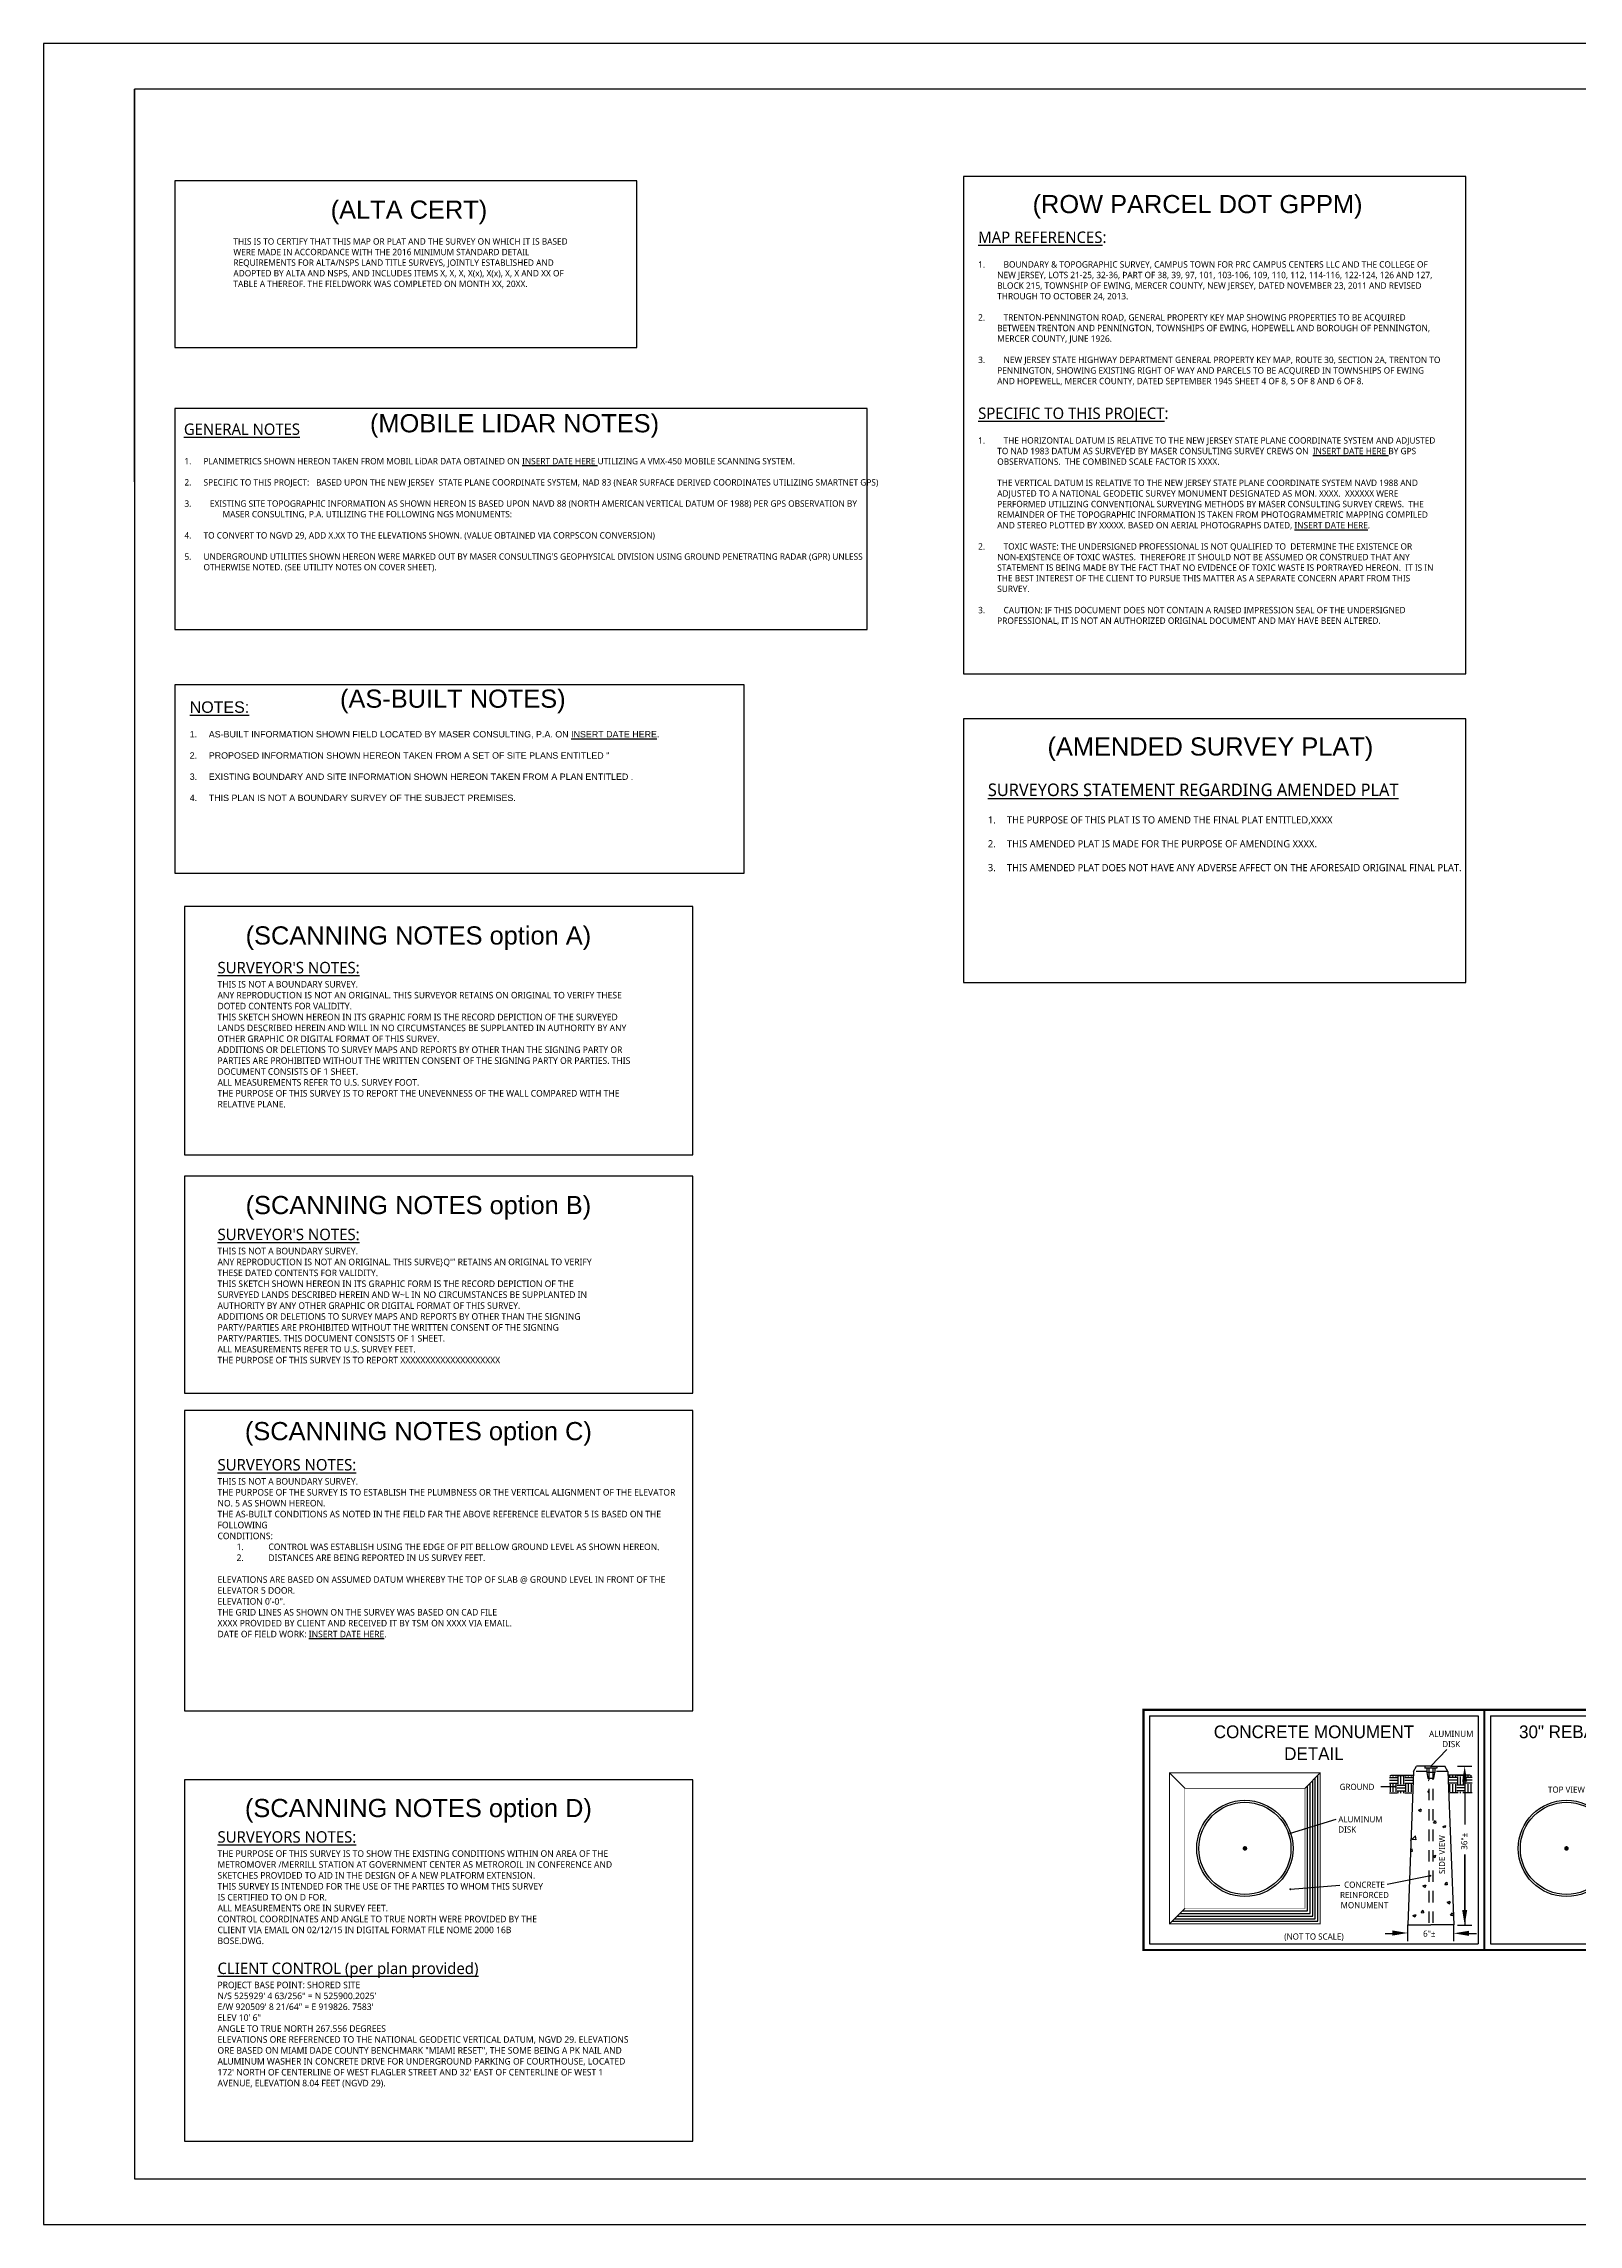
# Paper-space layout 'SURVEY NOTES PG 2' of a CAD drawing. Extents: x 0 to 36, y 0 to 24.
# Drawn here: x 0 to 16.89, y 0 to 24 of the extents above; entities that cross this region are included whole.
import ezdxf
from ezdxf.enums import TextEntityAlignment as Align

# ---------------------------------------------------------------- set-up
doc = ezdxf.new("R2010")
doc.units = 0
doc.header["$MEASUREMENT"] = 0
doc.linetypes.add('HIDDEN', pattern=[0.375, 0.25, -0.125])
doc.linetypes.add('HIDDEN2', pattern=[0.1875, 0.125, -0.0625])
doc.layers.add('G-ANNO-GENL-GEOM', color=1, linetype='Continuous')
doc.layers.add('G-ANNO-GENL-TEXT', color=9, linetype='Continuous')
doc.layers.get('0').freeze()
doc.styles.get("Standard").update_dxf_attribs({"font": 'arial.ttf'})
doc.styles.add('Tblock-Text', font='')
doc.styles.add('Tblock-Title', font='')
doc.styles.get('Tblock-Text').set_extended_font_data('Open Sans')
doc.styles.get('Tblock-Title').set_extended_font_data('Merriweather')

# ---------------------------------------------------------------- blocks, each defined once
blk = doc.blocks.new('A$Cb774d76b')
at = {"layer": 'G-ANNO-GENL-GEOM'}
for p, q in [((-3.685, -0.068), (-3.685, -2.576)), ((-3.685, -0.068), (-0.068, -0.068)), ((-0.068, -0.068), (-0.068, -2.576)), ((0.068, -0.068), (0.068, -2.576)), ((0.068, -0.068), (3.685, -0.068)), ((3.685, -0.068), (3.685, -2.576)), ((-0.588, -0.621), (-0.414, -0.438)), ((-3.465, -0.695), (-3.297, -0.864)), ((-1.974, -0.864), (-1.806, -0.695)), ((-0.779, -0.678), (-0.844, -2.366)), ((-0.779, -0.678), (-0.746, -0.621)), ((-0.59, -0.621), (-0.746, -0.621)), ((-0.657, -0.621), (-0.657, -0.644)), ((-0.522, -0.644), (-0.657, -0.644)), ((-0.634, -0.644), (-0.634, -0.689)), ((-0.634, -0.689), (-0.623, -0.756)), ((-0.544, -0.689), (-0.634, -0.689)), ((-0.59, -0.621), (-0.435, -0.621)), ((-0.556, -0.756), (-0.544, -0.689)), ((-0.544, -0.644), (-0.544, -0.689)), ((-0.522, -0.621), (-0.522, -0.644)), ((-0.401, -0.678), (-0.435, -0.621)), ((-0.401, -0.678), (-0.337, -2.366)), ((-0.295, -0.621), (-0.139, -0.621)), ((-1.141, -0.844), (-0.985, -0.844)), ((-1.045, -0.744), (-0.96, -0.744)), ((-1.045, -0.776), (-0.96, -0.776)), ((-1.045, -0.808), (-0.96, -0.808)), ((-1.045, -0.913), (-0.96, -0.913)), ((-1.034, -0.734), (-1.034, -0.721)), ((-1.034, -0.903), (-1.034, -0.818)), ((-1.03, -0.721), (-0.783, -0.721)), ((-1.003, -0.734), (-1.003, -0.721)), ((-1.003, -0.903), (-1.003, -0.818)), ((-0.971, -0.734), (-0.971, -0.721)), ((-0.971, -0.903), (-0.971, -0.818)), ((-0.96, -0.723), (-0.876, -0.723)), ((-0.96, -0.829), (-0.876, -0.829)), ((-0.96, -0.86), (-0.876, -0.86)), ((-0.96, -0.892), (-0.876, -0.892)), ((-0.95, -0.818), (-0.95, -0.734)), ((-0.95, -0.919), (-0.95, -0.903)), ((-0.918, -0.818), (-0.918, -0.734)), ((-0.918, -0.919), (-0.918, -0.903)), ((-0.887, -0.818), (-0.887, -0.734)), ((-0.887, -0.919), (-0.887, -0.903)), ((-0.876, -0.744), (-0.792, -0.744)), ((-0.876, -0.776), (-0.792, -0.776)), ((-0.876, -0.808), (-0.792, -0.808)), ((-0.876, -0.913), (-0.799, -0.913)), ((-0.865, -0.734), (-0.865, -0.721)), ((-0.865, -0.903), (-0.865, -0.818)), ((-0.834, -0.734), (-0.834, -0.721)), ((-0.834, -0.903), (-0.834, -0.818)), ((-0.802, -0.734), (-0.802, -0.721)), ((-0.802, -0.903), (-0.802, -0.818)), ((-0.792, -0.723), (-0.783, -0.723)), ((-0.612, -0.756), (-0.623, -0.756)), ((-0.556, -0.756), (-0.623, -0.756)), ((-0.623, -0.906), (-0.612, -0.893)), ((-0.623, -0.906), (-0.612, -0.907)), ((-0.617, -0.777), (-0.612, -0.775)), ((-0.617, -0.777), (-0.612, -0.78)), ((-0.157, -0.721), (-0.398, -0.721)), ((-0.389, -0.723), (-0.398, -0.723)), ((-0.305, -0.744), (-0.389, -0.744)), ((-0.305, -0.776), (-0.389, -0.776)), ((-0.305, -0.808), (-0.389, -0.808)), ((-0.305, -0.913), (-0.382, -0.913)), ((-0.379, -0.734), (-0.379, -0.721)), ((-0.379, -0.903), (-0.379, -0.818)), ((-0.347, -0.734), (-0.347, -0.721)), ((-0.347, -0.903), (-0.347, -0.818)), ((-0.316, -0.734), (-0.316, -0.721)), ((-0.316, -0.903), (-0.316, -0.818)), ((-0.221, -0.723), (-0.305, -0.723)), ((-0.221, -0.829), (-0.305, -0.829)), ((-0.221, -0.86), (-0.305, -0.86)), ((-0.221, -0.892), (-0.305, -0.892)), ((-0.294, -0.818), (-0.294, -0.734)), ((-0.294, -0.919), (-0.294, -0.903)), ((-0.263, -0.818), (-0.263, -0.734)), ((-0.263, -0.919), (-0.263, -0.903)), ((-0.231, -0.818), (-0.231, -0.734)), ((-0.231, -0.919), (-0.231, -0.903)), ((-0.136, -0.744), (-0.221, -0.744)), ((-0.136, -0.776), (-0.221, -0.776)), ((-0.136, -0.808), (-0.221, -0.808)), ((-0.136, -0.913), (-0.221, -0.913)), ((-0.217, -0.79), (-0.217, -1.262)), ((-0.21, -0.734), (-0.21, -0.721)), ((-0.21, -0.903), (-0.21, -0.818)), ((-0.178, -0.734), (-0.178, -0.721)), ((-0.178, -0.903), (-0.178, -0.818)), ((-0.147, -0.734), (-0.147, -0.721)), ((-0.147, -0.903), (-0.147, -0.818)), ((2.201, -0.845), (2.201, -0.921)), ((2.228, -0.818), (2.951, -0.818)), ((2.951, -0.948), (2.228, -0.948)), ((2.33, -0.948), (2.33, -1.207)), ((2.849, -0.948), (2.849, -1.207)), ((2.978, -0.845), (2.978, -0.921)), ((-0.726, -1.103), (-0.695, -1.091)), ((-0.726, -1.103), (-0.704, -1.119)), ((-0.701, -1.12), (-0.692, -1.093)), ((1.381, -1.3), (1.611, -1.159)), ((2.565, -1.066), (2.167, -1.147)), ((-2.135, -1.358), (-1.633, -1.203)), ((-0.809, -1.441), (-0.801, -1.419)), ((-0.808, -1.419), (-0.804, -1.418)), ((-0.795, -1.422), (-0.76, -1.386)), ((-0.795, -1.422), (-0.755, -1.429)), ((-0.752, -1.43), (-0.757, -1.388)), ((-0.56, -1.245), (-0.539, -1.219)), ((-0.56, -1.245), (-0.533, -1.247)), ((-0.531, -1.249), (-0.536, -1.22)), ((-0.457, -1.285), (-0.426, -1.272)), ((-0.457, -1.285), (-0.442, -1.295)), ((-0.43, -1.295), (-0.423, -1.274)), ((2.391, -1.419), (2.33, -1.207)), ((2.849, -1.207), (2.788, -1.419)), ((-0.813, -1.545), (-0.799, -1.529)), ((-0.813, -1.556), (-0.794, -1.557)), ((-0.791, -1.559), (-0.796, -1.531)), ((-0.567, -1.611), (-0.535, -1.599)), ((-0.567, -1.611), (-0.545, -1.626)), ((-0.542, -1.628), (-0.533, -1.6)), ((-0.217, -1.592), (-0.217, -2.371)), ((2.761, -1.441), (2.418, -1.441)), ((2.455, -1.466), (2.556, -1.441)), ((2.455, -1.601), (2.714, -1.537)), ((2.455, -1.736), (2.714, -1.672)), ((2.465, -1.505), (2.724, -1.441)), ((2.465, -1.64), (2.724, -1.576)), ((-0.594, -1.827), (-1.069, -1.924)), ((-0.435, -1.922), (-0.414, -1.896)), ((-0.406, -1.926), (-0.411, -1.897)), ((2.565, -1.795), (2.167, -1.877)), ((2.455, -1.871), (2.714, -1.807)), ((2.465, -1.775), (2.724, -1.711)), ((2.465, -1.91), (2.724, -1.846)), ((-2.135, -1.974), (-1.59, -1.93)), ((-0.676, -1.937), (-0.645, -1.925)), ((-0.676, -1.937), (-0.654, -1.952)), ((-0.651, -1.954), (-0.642, -1.927)), ((-0.435, -1.922), (-0.409, -1.924)), ((-0.408, -2.118), (-0.376, -2.106)), ((-0.408, -2.118), (-0.385, -2.134)), ((-0.383, -2.135), (-0.374, -2.108)), ((2.455, -2.006), (2.714, -1.942)), ((2.455, -2.141), (2.714, -2.077)), ((2.465, -2.045), (2.724, -1.981)), ((2.465, -2.18), (2.724, -2.116)), ((-3.465, -2.355), (-3.297, -2.186)), ((-0.844, -2.547), (-0.844, -2.366)), ((-0.844, -2.366), (-0.59, -2.366)), ((-0.786, -2.264), (-0.754, -2.251)), ((-0.786, -2.264), (-0.764, -2.279)), ((-0.761, -2.28), (-0.752, -2.253)), ((-0.696, -2.232), (-0.674, -2.206)), ((-0.696, -2.232), (-0.669, -2.234)), ((-0.666, -2.236), (-0.671, -2.208)), ((-0.337, -2.366), (-0.59, -2.366)), ((-0.373, -2.26), (-0.351, -2.234)), ((-0.373, -2.26), (-0.346, -2.263)), ((-0.343, -2.264), (-0.349, -2.236)), ((-0.337, -2.547), (-0.337, -2.366)), ((-0.295, -2.371), (-0.139, -2.371)), ((-3.685, -2.576), (-0.068, -2.576)), ((0.068, -2.576), (3.685, -2.576))]:
    blk.add_line(p, q, dxfattribs=at)
at = {"layer": 'G-ANNO-GENL-GEOM', "linetype": 'HIDDEN2'}
for p, q in [((-0.401, -0.678), (-0.779, -0.678)), ((-0.612, -0.644), (-0.612, -2.366)), ((-0.567, -0.644), (-0.567, -2.366)), ((2.849, -1.207), (2.33, -1.207)), ((2.46, -1.441), (2.46, -2.276)), ((2.719, -1.441), (2.719, -2.244))]:
    blk.add_line(p, q, dxfattribs=at)
at = {"layer": 'G-ANNO-GENL-GEOM'}
for points, const_width in [([(-3.752, -2.644), (3.752, -2.644), (3.752, 0), (-3.752, 0)], 0.0225), ([(-1.806, -0.695), (-3.465, -0.695), (-3.465, -2.355), (-1.806, -2.355)], 0.0112)]:
    blk.add_lwpolyline(points, close=True, dxfattribs=dict(at, const_width=const_width))
at = {"layer": 'G-ANNO-GENL-GEOM', "const_width": 0.0225}
blk.add_lwpolyline([(0, 0), (0, -2.644)], dxfattribs=at)
at = {"layer": 'G-ANNO-GENL-GEOM'}
for points, const_width in [([(-0.591, -0.625, 1), (-0.584, -0.616, 1)], 0.0112), ([(-0.983, -0.839, 1), (-0.986, -0.85, 1)], 0.0112), ([(2.57, -1.064, 1), (2.56, -1.068, 1)], 0.0112), ([(-2.141, -1.358, 1), (-2.13, -1.358, 1)], 0.0112), ([(1.376, -1.302, 1), (1.386, -1.298, 1)], 0.0112), ([(-2.648, -1.525, 1), (-2.623, -1.525, 1)], 0.0253), ([(0.891, -1.525, 1), (0.916, -1.525, 1)], 0.0253), ([(-0.589, -1.825, 1), (-0.599, -1.829, 1)], 0.0112), ([(2.57, -1.793, 1), (2.56, -1.797, 1)], 0.0112), ([(-2.141, -1.974, 1), (-2.13, -1.974, 1)], 0.0112)]:
    blk.add_lwpolyline(points, format="xyb", close=True, dxfattribs=dict(at, const_width=const_width))
for points in [[(-3.437, -2.327), (-1.834, -2.327), (-1.834, -0.723)], [(-3.409, -2.299), (-1.862, -2.299), (-1.862, -0.751)], [(-3.381, -2.271), (-3.381, -2.271), (-1.89, -2.271), (-1.89, -0.779)], [(-3.353, -2.242), (-3.353, -2.242), (-1.918, -2.242), (-1.918, -0.808)], [(-3.325, -2.214), (-3.325, -2.214), (-1.946, -2.214), (-1.946, -0.836)], [(-0.217, -2.202), (-0.217, -1.592)], [(-1.094, -2.46), (-1.013, -2.46)], [(-0.169, -2.46), (-0.088, -2.46)]]:
    blk.add_lwpolyline(points, dxfattribs=at)
at = {"layer": 'G-ANNO-GENL-GEOM', "linetype": 'HIDDEN', "const_width": 0.00562}
blk.add_lwpolyline([(-1.974, -0.864), (-3.297, -0.864), (-3.297, -2.186), (-1.974, -2.186)], close=True, dxfattribs=at)
at = {"layer": 'G-ANNO-GENL-GEOM'}
for centre, radius in [((-2.636, -1.525), 0.53), ((-2.636, -1.525), 0.507), ((0.903, -1.525), 0.53), ((0.903, -1.525), 0.507)]:
    blk.add_circle(centre, radius, dxfattribs=at)
for centre, radius, start, end in [((2.228, -0.845), 0.027, 90, 180), ((2.228, -0.921), 0.027, 180, 270), ((2.951, -0.845), 0.027, 0, 90), ((2.951, -0.921), 0.027, 270, 0), ((2.418, -1.414), 0.027, 189.4623, 270), ((2.761, -1.414), 0.027, 270, 350.5377), ((2.46, -1.486), 0.0203, 103.8402, 283.8402), ((2.46, -1.621), 0.0203, 103.8402, 283.8402), ((2.719, -1.557), 0.0203, 283.8402, 103.8402), ((2.719, -1.692), 0.0203, 283.8402, 103.8402), ((2.719, -1.422), 0.0203, 283.8402, 287.1734), ((2.46, -1.756), 0.0203, 103.8402, 283.8402), ((2.46, -1.891), 0.0203, 103.8402, 283.8402), ((2.719, -1.827), 0.0203, 283.8402, 103.8402), ((2.46, -2.026), 0.0203, 103.8402, 283.8402), ((2.46, -2.161), 0.0203, 103.8402, 283.8402), ((2.719, -1.962), 0.0203, 283.8402, 103.8402), ((2.719, -2.097), 0.0203, 283.8402, 103.8402)]:
    blk.add_arc(centre, radius, start, end, dxfattribs=at)
for points in [[(-0.245, -0.79), (-0.217, -0.621), (-0.189, -0.79)], [(-0.189, -2.202), (-0.217, -2.371), (-0.245, -2.202)], [(-1.013, -2.428), (-0.844, -2.456), (-1.013, -2.485)], [(-0.169, -2.488), (-0.338, -2.46), (-0.169, -2.432)]]:
    blk.add_solid(points, dxfattribs=at)
at = {"style": 'Tblock-Text'}
for tag, p in [('MONTH-YEAR', (-2.636, -1.762)), ('#', (-2.636, -1.874)), ('MONTH-YEAR', (0.903, -1.762)), ('#', (0.903, -1.874))]:
    blk.add_attdef(tag, text='', height=0.07, dxfattribs=at).set_placement(p, align=Align.MIDDLE)
at = {"layer": 'G-ANNO-GENL-GEOM', "style": 'Tblock-Title'}
for s, p in [('CONCRETE MONUMENT', (-1.876, -0.312)), ('30" REBAR WITH ALUMINUM CAP', (1.876, -0.312)), ('DETAIL', (-1.876, -0.553)), ('DETAIL', (1.876, -0.527))]:
    blk.add_text(s, height=0.14, dxfattribs=at).set_placement(p, align=Align.CENTER)
at = {"layer": 'G-ANNO-GENL-GEOM', "style": 'Tblock-Text'}
for s, p in [('GROUND', (-1.593, -0.882)), ('REBAR', (1.856, -1.913)), ('6"%%P', (-0.675, -2.497))]:
    blk.add_text(s, height=0.0675, dxfattribs=at).set_placement(p)
blk.add_text('TOP VIEW', height=0.0675, dxfattribs=at).set_placement((0.903, -0.932), align=Align.BOTTOM_CENTER)
for s, p in [('SIDE VIEW', (-0.433, -1.807)), ('36"%%P', (-0.188, -1.54)), ('SIDE VIEW', (3.083, -1.875))]:
    blk.add_text(s, height=0.0675, rotation=90, dxfattribs=at).set_placement(p)
for p in [(-1.876, -2.495), (1.876, -2.495)]:
    blk.add_text('(NOT TO SCALE)', height=0.0675, dxfattribs=at).set_placement(p, align=Align.MIDDLE_CENTER)
at = {"layer": 'G-ANNO-GENL-GEOM', "char_height": 0.0675, "style": 'Tblock-Text'}
for s, insert, width, attachment_point in [('ALUMINUM DISK', (-0.365, -0.231), 0.54002, 2), ('ALUMINUM DISK', (-1.608, -1.171), 0.57126, 1), ('ALUMINUM DISK', (1.882, -1.123), 0.54002, 2), ('CONCRETE REINFORCED MONUMENT', (-1.32, -1.891), 0.57126, 2)]:
    blk.add_mtext(s, dxfattribs=dict(at, insert=insert, width=width, attachment_point=attachment_point))

psp = doc.layouts.new('SURVEY NOTES PG 2')

# ---------------------------------------------------------------- linework, layer by layer
at = {"layer": 'G-ANNO-GENL-TEXT'}
for p in [(4, 23.5), (1, 19.176)]:
    psp.add_line(p, (1, 23.5), dxfattribs=at)
for points in [[(0, 0), (36, 0), (36, 24), (0, 24)], [(1, 0.5), (35.5, 0.5), (35.5, 23.5), (1, 23.5)], [(1.444, 20.657), (6.528, 20.657), (6.528, 22.491), (1.444, 22.491)], [(10.125, 17.063), (15.655, 17.063), (15.655, 22.539), (10.125, 22.539)], [(1.444, 17.553), (9.066, 17.553), (9.066, 19.984), (1.444, 19.984)], [(1.444, 14.869), (7.711, 14.869), (7.711, 16.945), (1.444, 16.945)], [(10.125, 13.668), (15.655, 13.668), (15.655, 16.57), (10.125, 16.57)], [(1.549, 11.769), (7.144, 11.769), (7.144, 14.504), (1.549, 14.504)], [(1.549, 9.148), (7.144, 9.148), (7.144, 11.537), (1.549, 11.537)], [(1.549, 5.651), (7.144, 5.651), (7.144, 8.957), (1.549, 8.957)], [(1.549, 0.916), (7.144, 0.916), (7.144, 4.894), (1.549, 4.894)]]:
    psp.add_lwpolyline(points, close=True, dxfattribs=at)

# ---------------------------------------------------------------- block references
at = {"layer": 'G-ANNO-GENL-GEOM'}
psp.add_blockref('A$Cb774d76b', (15.858, 5.663), dxfattribs=at)

# ---------------------------------------------------------------- texts
at = {"layer": 'G-ANNO-GENL-TEXT', "color": 1, "char_height": 0.2, "attachment_point": 5}
for s, width, insert in [('(ROW PARCEL DOT GPPM)', 4.91432, (12.701, 22.204)), ('(ALTA CERT)', 4.91432, (4.021, 22.143)), ('(MOBILE LIDAR NOTES)', 4.91432, (5.183, 19.792)), ('(AS-BUILT NOTES)', 4.91432, (4.504, 16.761)), ('(AMENDED SURVEY PLAT)', 5.15038, (12.842, 16.235)), ('(SCANNING NOTES option A)', 4.91432, (4.125, 14.155)), ('(SCANNING NOTES option B)', 4.91432, (4.125, 11.188)), ('(SCANNING NOTES option C)', 4.91432, (4.125, 8.7)), ('(SCANNING NOTES option D)', 4.91432, (4.125, 4.552))]:
    psp.add_mtext_dynamic_manual_height_columns(s, width=width, gutter_width=1, heights=[0], dxfattribs=dict(at, insert=insert))
at = {"layer": 'G-ANNO-GENL-TEXT', "char_height": 0.07, "attachment_point": 1, "style": 'Tblock-Text'}
for s, insert, width in [('THIS IS TO CERTIFY THAT THIS MAP OR PLAT AND THE SURVEY ON WHICH IT IS BASED WERE MADE IN ACCORDANCE WITH THE 2016 MINIMUM STANDARD DETAIL REQUIREMENTS FOR ALTA/NSPS LAND TITLE SURVEYS, JOINTLY ESTABLISHED AND ADOPTED BY ALTA AND NSPS, AND INCLUDES ITEMS X, X, X, X(x), X(x), X, X AND XX OF TABLE A THEREOF. THE FIELDWORK WAS COMPLETED ON MONTH XX, 20XX.', (2.089, 21.858), 3.73268), ('{\\H1.8x;\\LMAP REFERENCES\\l:\\P}\\P\\pxi-3,l3;1.^IBOUNDARY & TOPOGRAPHIC SURVEY, CAMPUS TOWN FOR PRC CAMPUS CENTERS LLC AND THE COLLEGE OF NEW JERSEY, LOTS 21-25, 32-36, PART OF 38, 39, 97, 101, 103-106, 109, 110, 112, 114-116, 122-124, 126 AND 127, BLOCK 215, TOWNSHIP OF EWING, MERCER COUNTY, NEW JERSEY, DATED NOVEMBER 23, 2011 AND REVISED THROUGH TO OCTOBER 24, 2013.\\P\\pi0,l0;\\P\\pi-3,l3;2.^ITRENTON-PENNINGTON ROAD, GENERAL PROPERTY KEY MAP SHOWING PROPERTIES TO BE ACQUIRED BETWEEN TRENTON AND PENNINGTON, TOWNSHIPS OF EWING, HOPEWELL AND BOROUGH OF PENNINGTON, MERCER COUNTY, JUNE 1926.\\P\\pi0,l0;\\P\\pi-3,l3;3.^INEW JERSEY STATE HIGHWAY DEPARTMENT GENERAL PROPERTY KEY MAP, ROUTE 30, SECTION 2A, TRENTON TO PENNINGTON, SHOWING EXISTING RIGHT OF WAY AND PARCELS TO BE ACQUIRED IN TOWNSHIPS OF EWING AND HOPEWELL, MERCER COUNTY, DATED SEPTEMBER 1945 SHEET 4 OF 8, 5 OF 8 AND 6 OF 8.\\P\\pi0,l0;{\\H1.8x;\\P\\LSPECIFIC TO THIS PROJECT\\l:\\H0.55556x;\\C4;\\P}\\P\\pi-3,l3;1.^ITHE HORIZONTAL DATUM IS RELATIVE TO THE NEW JERSEY STATE PLANE COORDINATE SYSTEM AND ADJUSTED TO NAD 1983 DATUM AS SURVEYED BY MASER CONSULTING SURVEY CREWS ON {\\L\\C2; INSERT DATE HERE }BY GPS OBSERVATIONS.  THE COMBINED SCALE FACTOR IS XXXX.\\P\\P\\pi0;THE VERTICAL DATUM IS RELATIVE TO THE NEW JERSEY STATE PLANE COORDINATE SYSTEM NAVD 1988 AND ADJUSTED TO A NATIONAL GEODETIC SURVEY MONUMENT DESIGNATED AS MON. XXXX.  XXXXXX WERE PERFORMED UTILIZING CONVENTIONAL SURVEYING METHODS BY MASER CONSULTING SURVEY CREWS.  THE REMAINDER OF THE TOPOGRAPHIC INFORMATION IS TAKEN FROM PHOTOGRAMMETRIC MAPPING COMPILED AND STEREO PLOTTED BY XXXXX. BASED ON AERIAL PHOTOGRAPHS DATED, {\\L\\C2;INSERT DATE HERE}.  \\P\\P\\pi-3;2.^ITOXIC WASTE: THE UNDERSIGNED PROFESSIONAL IS NOT QUALIFIED TO  DETERMINE THE EXISTENCE OR NON-EXISTENCE OF TOXIC WASTES.  THEREFORE IT SHOULD NOT BE ASSUMED OR CONSTRUED THAT ANY STATEMENT IS BEING MADE BY THE FACT THAT NO EVIDENCE OF TOXIC WASTE IS PORTRAYED HEREON.  IT IS IN THE BEST INTEREST OF THE CLIENT TO PURSUE THIS MATTER AS A SEPARATE CONCERN APART FROM THIS SURVEY.\\P\\pi0,l0;\\P\\pi-3,l3;3.^ICAUTION: IF THIS DOCUMENT DOES NOT CONTAIN A RAISED IMPRESSION SEAL OF THE UNDERSIGNED PROFESSIONAL, IT IS NOT AN AUTHORIZED ORIGINAL DOCUMENT AND MAY HAVE BEEN ALTERED.\\P\\pi0; {\\C0;  }', (10.286, 21.932), 5.07989), ("\\pxi-3,l3,t3;1.^IPLANIMETRICS SHOWN HEREON TAKEN FROM MOBIL LiDAR DATA OBTAINED ON {\\L\\C2;INSERT DATE HERE} UTILIZING A VMX-450 MOBILE SCANNING SYSTEM.\\P\\pi-2,l2,tz;\\P\\pi-3,l3,t3;{\\C5;2.^ISPECIFIC TO THIS PROJECT:\\C4; \\fArial|b0|i0|c0|p34;\\C256; } BASED UPON THE NEW JERSEY  STATE PLANE COORDINATE SYSTEM, NAD 83 (NEAR SURFACE DERIVED COORDINATES UTILIZING SMARTNET GPS)\\P\\pi-6,l6,tz;{\\fArial|b0|i0|c0|p34;\\P\\pi-3,l3,t3;}3.^IEXISTING SITE TOPOGRAPHIC INFORMATION AS SHOWN HEREON IS BASED UPON NAVD 88 (NORTH AMERICAN VERTICAL DATUM OF 1988) PER GPS OBSERVATION BY MASER CONSULTING, P.A. UTILIZING THE FOLLOWING NGS MONUMENTS:\\P\\pi-2,l2,tz;\\P\\pi-3,l3,t3;4.^ITO CONVERT TO NGVD 29, ADD X.XX TO THE ELEVATIONS SHOWN. (VALUE OBTAINED VIA CORPSCON CONVERSION)\\P\\pi-2,l2,tz;\\P\\pi-3,l3,t3;5.^IUNDERGROUND UTILITIES SHOWN HEREON WERE MARKED OUT BY MASER CONSULTING'S GEOPHYSICAL DIVISION USING GROUND PENETRATING RADAR (GPR) UNLESS OTHERWISE NOTED. (SEE UTILITY NOTES ON COVER SHEET).", (1.55, 19.44), 7.44889), ('{\\H1.9688x;\\LSURVEYORS STATEMENT REGARDING AMENDED PLAT\\P\\H0.57143x;\\l\\P\\pxi-3,l3,t3;1.^ITHE PURPOSE OF THIS PLAT IS TO AMEND THE FINAL PLAT ENTITLED,XXXX\\P\\pi0,l0,tz;\\P\\pi-3,l3,t3;2.^ITHIS AMENDED PLAT IS MADE FOR THE PURPOSE OF AMENDING XXXX.\\P\\pi0,l0,tz;\\P\\pi-3,l3,t3;3.^ITHIS AMENDED PLAT DOES NOT HAVE ANY ADVERSE AFFECT ON THE AFORESAID ORIGINAL FINAL PLAT.}', (10.393, 15.857), 5.07989), ("{\\H1.8x;\\LSURVEYOR'S NOTES:\\P\\H0.57143x;\\lTHIS IS NOT A BOUNDARY SURVEY.\\PANY REPRODUCTION IS NOT AN ORIGINAL. THIS SURVEYOR RETAINS ON ORIGINAL TO VERIFY THESE DOTED CONTENTS FOR VALIDITY.\\PTHIS SKETCH SHOWN HEREON IN ITS GRAPHIC FORM IS THE RECORD DEPICTION OF THE SURVEYED LANDS DESCRIBED HEREIN AND WILL IN NO CIRCUMSTANCES BE SUPPLANTED IN AUTHORITY BY ANY OTHER GRAPHIC OR DIGITAL FORMAT OF THIS SURVEY.\\PADDITIONS OR DELETIONS TO SURVEY MAPS AND REPORTS BY OTHER THAN THE SIGNING PARTY OR PARTIES ARE PROHIBITED WITHOUT THE WRITTEN CONSENT OF THE SIGNING PARTY OR PARTIES. THIS DOCUMENT CONSISTS OF 1 SHEET.\\PALL MEASUREMENTS REFER TO U.S. SURVEY FOOT.\\PTHE PURPOSE OF THIS SURVEY IS TO REPORT THE UNEVENNESS OF THE WALL COMPARED WITH THE RELATIVE PLANE.}", (1.914, 13.894), 4.56596), ('\\pxb0.25;{\\H1.8x;\\LSURVEYOR\'S NOTES:\\P\\H0.57143x;\\lTHIS IS NOT A BOUNDARY SURVEY.\\PANY REPRODUCTION IS NOT AN ORIGINAL. THIS SURVE\\}Q\'" RETAINS AN ORIGINAL TO VERIFY THESE DATED CONTENTS FOR VALIDITY.\\PTHIS SKETCH SHOWN HEREON IN ITS GRAPHIC FORM IS THE RECORD DEPICTION OF THE SURVEYED LANDS DESCRIBED HEREIN AND W~L IN NO CIRCUMSTANCES BE SUPPLANTED IN AUTHORITY BY ANY OTHER GRAPHIC OR DIGITAL FORMAT OF THIS SURVEY.\\PADDITIONS OR DELETIONS TO SURVEY MAPS AND REPORTS BY OTHER THAN THE SIGNING PARTY/PARTIES ARE PROHIBITED WITHOUT THE WRITTEN CONSENT OF THE SIGNING PARTY/PARTIES. THIS DOCUMENT CONSISTS OF 1 SHEET.\\PALL MEASUREMENTS REFER TO U.S. SURVEY FEET.\\PTHE PURPOSE OF THIS SURVEY IS TO REPORT XXXXXXXXXXXXXXXXXXXX}', (1.914, 10.958), 4.2466), ('\\pxb0.25;{\\H1.8x;\\LSURVEYORS NOTES:\\P\\H0.57143x;\\lTHIS IS NOT A BOUNDARY SURVEY.\\PTHE PURPOSE OF THE SURVEY IS TO ESTABLISH THE PLUMBNESS OR THE VERTICAL ALIGNMENT OF THE ELEVATOR NO. 5 AS SHOWN HEREON.\\PTHE AS-BUILT CONDITIONS AS NOTED IN THE FIELD FAR THE ABOVE REFERENCE ELEVATOR 5 IS BASED ON THE FOLLOWING\\PCONDITIONS:\\P\\pi-2,l5,t3;1.^ICONTROL WAS ESTABLISH USING THE EDGE OF PIT BELLOW GROUND LEVEL AS SHOWN HEREON.\\P2.^IDISTANCES ARE BEING REPORTED IN US SURVEY FEET.\\P\\pi0,l0,tz;\\PELEVATIONS ARE BASED ON ASSUMED DATUM WHEREBY THE TOP OF SLAB @ GROUND LEVEL IN FRONT OF THE ELEVATOR 5 DOOR.\\PELEVATION 0\'-0".\\PTHE GRID LINES AS SHOWN ON THE SURVEY WAS BASED ON CAD FILE\\PXXXX PROVIDED BY CLIENT AND RECEIVED IT BY TSM ON XXXX VIA EMAIL.\\PDATE OF FIELD WORK: \\L\\C2;INSERT DATE HERE\\l\\C256;.}', (1.914, 8.423), 5.06578), ('\\pxb0.25;{\\H1.8x;\\LSURVEYORS NOTES:\\P\\H0.57143x;\\lTHE PURPOSE OF THIS SURVEY IS TO SHOW THE EXISTING CONDITIONS WITHIN ON AREA OF THE METROMOVER /MERRILL STATION AT GOVERNMENT CENTER AS METROROIL IN CONFERENCE AND SKETCHES PROVIDED TO AID IN THE DESIGN OF A NEW PLATFORM EXTENSION.\\PTHIS SURVEY IS INTENDED FOR THE USE OF THE PARTIES TO WHOM THIS SURVEY\\PIS CERTIFIED TO ON D FOR.\\PALL MEASUREMENTS ORE IN SURVEY FEET.\\PCONTROL COORDINATES AND ANGLE TO TRUE NORTH WERE PROVIDED BY THE\\PCLIENT VIA EMAIL ON 02/12/15 IN DIGITAL FORMAT FILE NOME 2000 16B\\PBOSE.DWG.\\H1.2963x;\\P\\P\\H1.35x;\\LCLIENT CONTROL (per plan provided)\\H0.74074x;\\P\\H0.77143x;\\lPROJECT BASE POINT: SHORED SITE\\PN/S 525929\' 4 63/256" = N 525900.2025\'\\PE/W 920509\' 8 21/64" = E 919826. 7583\'\\PELEV 10\' 6"\\PANGLE TO TRUE NORTH 267.556 DEGREES\\PELEVATIONS ORE REFERENCED TO THE NATIONAL GEODETIC VERTICAL DATUM, NGVD 29. ELEVATIONS ORE BASED ON MIAMI DADE COUNTY BENCHMARK "MIAMI RESET", THE SOME BEING A PK NAIL AND ALUMINUM WASHER IN CONCRETE DRIVE FOR UNDERGROUND PARKING OF COURTHOUSE, LOCATED 172\' NORTH OF CENTERLINE OF WEST FLAGLER STREET AND 32\' EAST OF CENTERLINE OF WEST 1 AVENUE, ELEVATION 8.04 FEET (NGVD 29).}', (1.914, 4.327), 4.62735)]:
    psp.add_mtext(s, dxfattribs=dict(at, insert=insert, width=width))
at = {"layer": 'G-ANNO-GENL-TEXT', "color": 3, "insert": (1.544, 19.819, -115), "char_height": 0.125, "width": 1.40774, "attachment_point": 1, "style": 'Tblock-Text'}
psp.add_mtext('{\\L\\C256;GENERAL NOTES}', dxfattribs=at)
at = {"layer": 'G-ANNO-GENL-TEXT', "insert": (1.608, 16.761), "char_height": 0.07, "attachment_point": 1, "style": 'Tblock-Text'}
psp.add_mtext_dynamic_manual_height_columns('\\pxi-3,l3,t3;{\\fArial|b0|i0|c0|p34;\\H1.8x;\\LNOTES:\\P\\H0.55556x;\\l\\P1.^IAS-BUILT INFORMATION SHOWN FIELD LOCATED BY MASER CONSULTING, P.A. ON \\L\\C2;INSERT DATE HERE\\l.\\C256;\\P\\P2.^IPROPOSED INFORMATION SHOWN HEREON TAKEN FROM A SET OF SITE PLANS ENTITLED "\\P\\P3.^IEXISTING BOUNDARY AND SITE INFORMATION SHOWN HEREON TAKEN FROM A PLAN ENTITLED .\\P\\P4.^ITHIS PLAN IS NOT A BOUNDARY SURVEY OF THE SUBJECT PREMISES.}', width=5.68313, gutter_width=0.4, heights=[0], dxfattribs=at)

doc.saveas('drawing.dxf')
